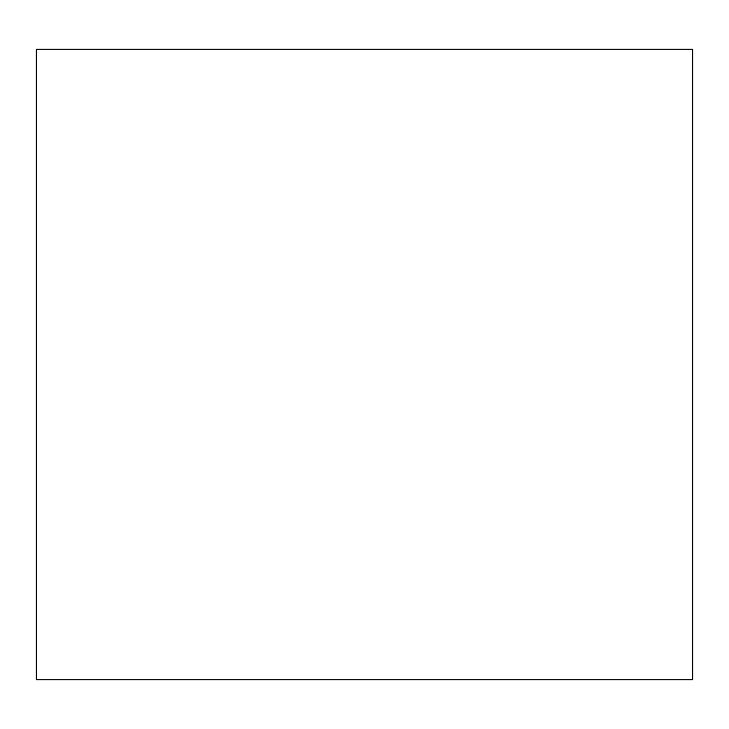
<?xml version="1.0" encoding="UTF-8"?>
<svg xmlns="http://www.w3.org/2000/svg" width="729" height="729" viewBox="0 0 729 729"><rect width="100%" height="100%" fill="white"/><g stroke="black" fill="none" stroke-linecap="round" stroke-linejoin="round"><path stroke-width="1.09" d="M692.55 49.417L36.45 49.417L36.45 679.583L692.55 679.583L692.55 49.417"/></g></svg>
